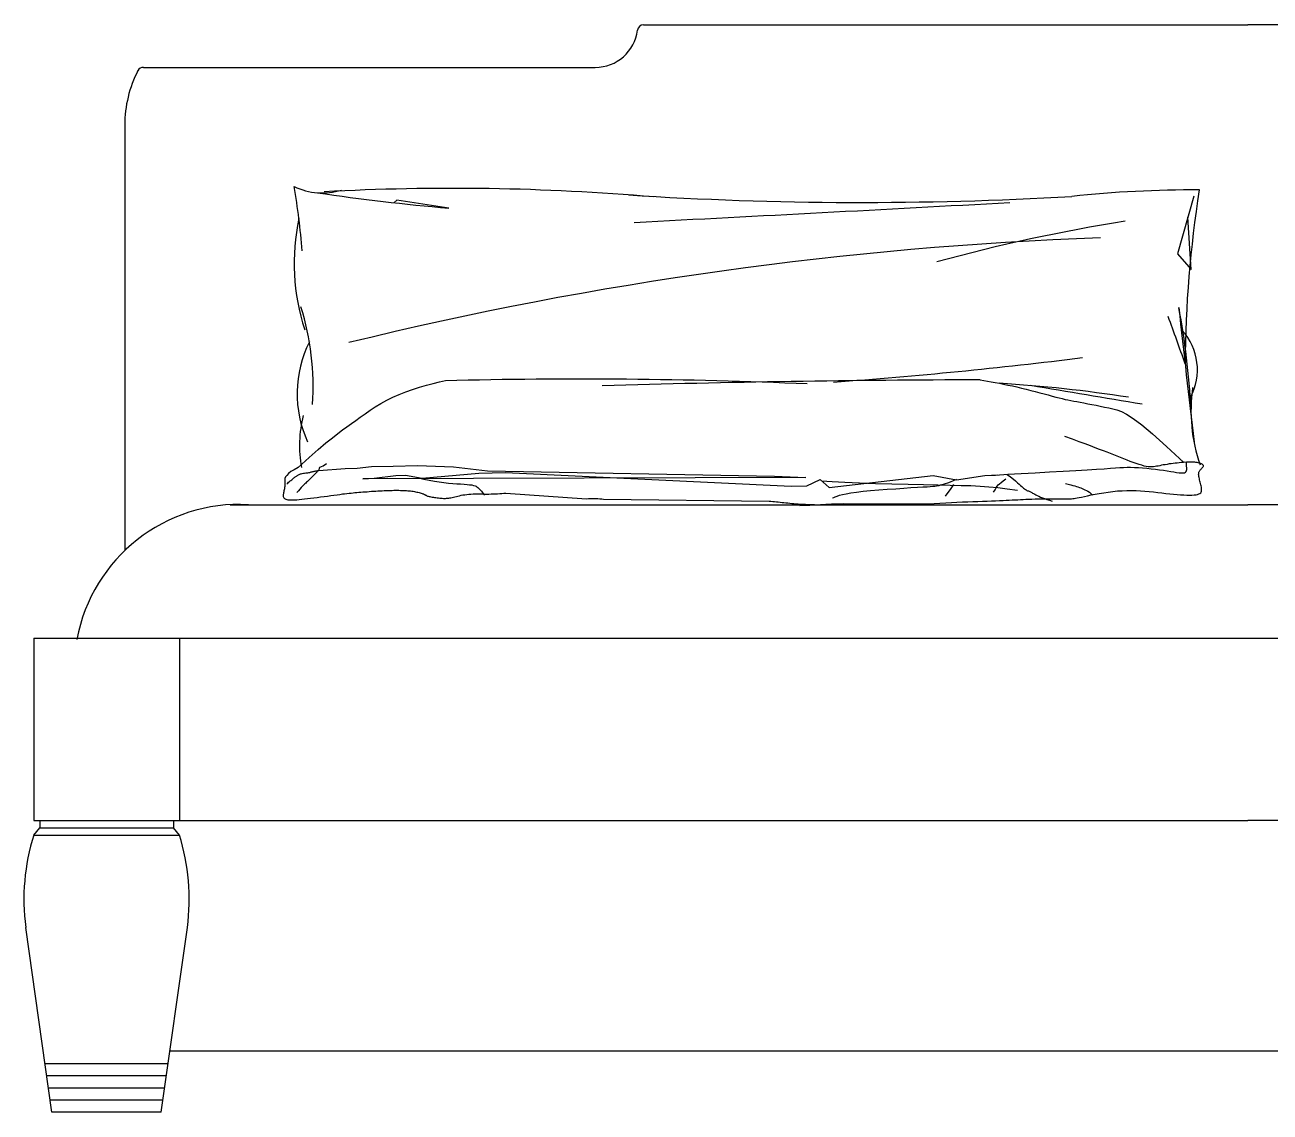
# Model space of a CAD drawing. Header units: millimetres. Extents: x 6388 to 59789, y -18725 to 8137.
# Drawn here: x 38414 to 39439, y -1777 to -882 of the extents above; entities that cross this region are included whole.
import ezdxf

# ---------------------------------------------------------------- set-up
doc = ezdxf.new("R2010")
doc.units = ezdxf.units.MM

# ---------------------------------------------------------------- blocks, each defined once
blk = doc.blocks.new('A$C1CCA4D2C')
for p, q in [((1125, 895), (1622.8, 895)), ((2120.6, 895), (1622.8, 895)), ((713.1, 860), (1085.3, 860)), ((697.8, 812.5), (697.8, 462.3)), ((921.9, 750.7), (919.3, 748.5)), ((964.7, 744), (921.9, 750.7)), ((1578.2, 754.1), (1564.7, 706.4)), ((1576, 693.7), (1573.3, 736.7)), ((1564.7, 706.4), (1576, 693.7)), ((929.3, 593), (934.9, 594.9)), ((934.9, 594.9), (940.5, 596.7)), ((940.5, 596.7), (946.2, 598.3)), ((946.2, 598.3), (951.7, 599.7)), ((951.7, 599.7), (957, 601)), ((957, 601), (962, 602.1)), ((1402.4, 602.7), (1405.3, 602.3)), ((1405.3, 602.3), (1408.3, 601.8)), ((1408.3, 601.8), (1411.4, 601.2)), ((1411.4, 601.2), (1414.7, 600.6)), ((1414.7, 600.6), (1418.1, 600)), ((1418.1, 600), (1421.6, 599.3)), ((1421.6, 599.3), (1425.2, 598.5)), ((1425.2, 598.5), (1428.9, 597.7)), ((1428.9, 597.7), (1432.6, 596.9)), ((1432.6, 596.9), (1436.4, 596)), ((1436.4, 596), (1440.2, 595.1)), ((1440.2, 595.1), (1444, 594.1)), ((908.7, 583.3), (913.5, 586)), ((913.5, 586), (918.5, 588.5)), ((918.5, 588.5), (923.8, 590.8)), ((923.8, 590.8), (929.3, 593)), ((1444, 594.1), (1447.7, 593.1)), ((1447.7, 593.1), (1451.4, 592.1)), ((1451.4, 592.1), (1454.9, 591.2)), ((1454.9, 591.2), (1458.3, 590.3)), ((1458.3, 590.3), (1461.5, 589.4)), ((1461.5, 589.4), (1464.5, 588.6)), ((1464.5, 588.6), (1467.3, 587.9)), ((1467.3, 587.9), (1469.8, 587.3)), ((1469.8, 587.3), (1472.3, 586.7)), ((1472.3, 586.7), (1474.6, 586.2)), ((1474.6, 586.2), (1477, 585.7)), ((1477, 585.7), (1479.4, 585.3)), ((1479.4, 585.3), (1482, 584.8)), ((1482, 584.8), (1484.7, 584.3)), ((891.7, 572), (895.7, 574.9)), ((895.7, 574.9), (899.8, 577.7)), ((899.8, 577.7), (904.1, 580.5)), ((904.1, 580.5), (908.7, 583.3)), ((1484.7, 584.3), (1487.7, 583.7)), ((1487.7, 583.7), (1490.9, 583.1)), ((1490.9, 583.1), (1494.2, 582.5)), ((1494.2, 582.5), (1497.7, 581.8)), ((1497.7, 581.8), (1501.2, 581.1)), ((1501.2, 581.1), (1504.7, 580.4)), ((1504.7, 580.4), (1508.2, 579.6)), ((1508.2, 579.6), (1511.6, 578.9)), ((1511.6, 578.9), (1514.9, 578)), ((1514.9, 578), (1518.6, 576.7)), ((1518.6, 576.7), (1522.9, 574.5)), ((1522.9, 574.5), (1528.3, 571)), ((877.2, 561.5), (880.8, 564.1)), ((880.8, 564.1), (884.4, 566.7)), ((884.4, 566.7), (888, 569.3)), ((888, 569.3), (891.7, 572)), ((1528.3, 571), (1535.3, 565.7)), ((1535.3, 565.7), (1544.3, 558.2)), ((863.5, 550.8), (868.8, 555.1)), ((868.8, 555.1), (873.3, 558.6)), ((873.3, 558.6), (877.2, 561.5)), ((1478.3, 553.9), (1472.1, 556.2)), ((1483.9, 551.8), (1478.3, 553.9)), ((1544.3, 558.2), (1555.8, 548)), ((849.6, 538.8), (857.2, 545.5)), ((857.2, 545.5), (863.5, 550.8)), ((1488.8, 550), (1483.9, 551.8)), ((1493.2, 548.3), (1488.8, 550)), ((1497.1, 546.9), (1493.2, 548.3)), ((1500.6, 545.5), (1497.1, 546.9)), ((1503.8, 544.3), (1500.6, 545.5)), ((1506.8, 543.2), (1503.8, 544.3)), ((1555.8, 548), (1570, 534.8)), ((840.6, 530.7), (849.6, 538.8)), ((861.2, 531.9), (863.9, 533.9)), ((1509.6, 542.1), (1506.8, 543.2)), ((1512.4, 541), (1509.6, 542.1)), ((1515.1, 539.9), (1512.4, 541)), ((1517.9, 538.8), (1515.1, 539.9)), ((1520.6, 537.7), (1517.9, 538.8)), ((1523.3, 536.6), (1520.6, 537.7)), ((1525.9, 535.6), (1523.3, 536.6)), ((1528.4, 534.7), (1525.9, 535.6)), ((1530.8, 533.8), (1528.4, 534.7)), ((1533.1, 533), (1530.8, 533.8)), ((1557.9, 533.5), (1556.3, 533.2)), ((1559.6, 533.7), (1557.9, 533.5)), ((1561.3, 533.9), (1559.6, 533.7)), ((1562.9, 534.1), (1561.3, 533.9)), ((1564.6, 534.3), (1562.9, 534.1)), ((1566.2, 534.5), (1564.6, 534.3)), ((1567.8, 534.6), (1566.2, 534.5)), ((1569.3, 534.8), (1567.8, 534.6)), ((1570.7, 534.9), (1569.3, 534.8)), ((1572.1, 535), (1570, 534.8)), ((1573.4, 535), (1572.1, 535)), ((1572.2, 533.2), (1572.1, 535)), ((1574.6, 535), (1573.4, 535)), ((1575.8, 535), (1574.6, 535)), ((1576.9, 535), (1575.8, 535)), ((1578, 535), (1576.9, 535)), ((1579, 534.9), (1578, 535)), ((1580, 534.8), (1579, 534.9)), ((1580.9, 534.7), (1580, 534.8)), ((1581.8, 534.5), (1580.9, 534.7)), ((1582.6, 534.3), (1581.8, 534.5)), ((1583.3, 534.1), (1582.6, 534.3)), ((1584, 533.8), (1583.3, 534.1)), ((1584.6, 533.6), (1584, 533.8)), ((1585.1, 533.3), (1584.6, 533.6)), ((1585.5, 533), (1585.1, 533.3)), ((831.2, 524.1), (830.3, 522.8)), ((832.6, 525.6), (831.2, 524.1)), ((834.5, 527.2), (832.6, 525.6)), ((837.2, 528.8), (834.5, 527.2)), ((840.6, 530.7), (837.2, 528.8)), ((838.1, 522.8), (838.6, 523.2)), ((838.6, 523.2), (839.1, 523.5)), ((839.1, 523.5), (839.5, 523.8)), ((839.5, 523.8), (840, 524.1)), ((840, 524.1), (840.4, 524.4)), ((840.4, 524.4), (840.8, 524.6)), ((840.8, 524.6), (841.3, 524.9)), ((841.3, 524.9), (841.9, 525.1)), ((841.9, 525.1), (842.5, 525.3)), ((842.5, 525.3), (843.2, 525.5)), ((843.2, 525.5), (844, 525.6)), ((844, 525.6), (844.9, 525.8)), ((844.9, 525.8), (845.9, 525.9)), ((845.9, 525.9), (846.8, 526.1)), ((846.8, 526.1), (847.7, 526.2)), ((847.7, 526.2), (848.6, 526.3)), ((848.6, 526.3), (849.4, 526.5)), ((849.4, 526.5), (850.1, 526.6)), ((850.1, 526.6), (850.8, 526.8)), ((850.8, 526.8), (851.4, 526.9)), ((851.4, 526.9), (852, 527.1)), ((852, 527.1), (852.6, 527.2)), ((853.5, 524.2), (852.2, 522.9)), ((852.6, 527.2), (853.2, 527.4)), ((853.2, 527.4), (853.8, 527.5)), ((855, 525.7), (853.5, 524.2)), ((853.8, 527.5), (854.5, 527.7)), ((854.5, 527.7), (855.2, 527.8)), ((856.6, 527.4), (855, 525.7)), ((855.2, 527.8), (855.9, 527.9)), ((855.9, 527.9), (856.7, 528)), ((856.7, 528), (857.5, 528.1)), ((857.5, 528.1), (858.4, 531)), ((857.5, 528.1), (879.3, 529.7)), ((858.4, 531), (861.2, 531.9)), ((879.3, 529.7), (889.2, 530)), ((889.2, 530), (901.1, 531.3)), ((901.1, 531.3), (918.9, 531.7)), ((903.1, 521.7), (921.1, 524.1)), ((918.9, 531.7), (938.8, 532.3)), ((921.1, 524.1), (929.1, 524.3)), ((929.1, 524.3), (942.6, 521.9)), ((938.8, 532.3), (968.6, 531.1)), ((942.6, 521.9), (989.3, 525.9)), ((968.6, 531.1), (996.5, 527.8)), ((989.3, 525.9), (1000.4, 526.2)), ((996.5, 527.8), (1232.9, 523.6)), ((1000.4, 526.2), (1011.4, 526.5)), ((1011.4, 526.5), (1246.5, 515.2)), ((1232.9, 523.6), (1258.8, 522.3)), ((1277.9, 514), (1363.6, 523.9)), ((1363.6, 523.9), (1382.8, 520.4)), ((1382.8, 520.4), (1406, 523.9)), ((1406, 523.9), (1416.7, 524.5)), ((1406, 523.9), (1414.9, 524.4)), ((1414.9, 524.4), (1425, 525)), ((1424.4, 524.9), (1427.2, 522.9)), ((1425, 525), (1436.1, 525.6)), ((1436.1, 525.6), (1447.7, 526.2)), ((1447.7, 526.2), (1459.3, 526.9)), ((1459.3, 526.9), (1470.6, 527.5)), ((1470.6, 527.5), (1481, 528.1)), ((1481, 528.1), (1490.3, 528.6)), ((1490.3, 528.6), (1498, 529.2)), ((1498, 529.2), (1504.4, 529.6)), ((1504.4, 529.6), (1509.5, 530)), ((1509.5, 530), (1513.8, 530.3)), ((1513.8, 530.3), (1517.3, 530.5)), ((1517.3, 530.5), (1520.4, 530.7)), ((1520.4, 530.7), (1523.3, 530.8)), ((1523.3, 530.8), (1526.2, 530.8)), ((1526.2, 530.8), (1529.3, 530.7)), ((1529.3, 530.7), (1532.6, 530.5)), ((1532.6, 530.5), (1536, 530.3)), ((1535.3, 532.4), (1533.1, 533)), ((1537.3, 531.8), (1535.3, 532.4)), ((1536, 530.3), (1539.5, 530)), ((1539.1, 531.5), (1537.3, 531.8)), ((1540.7, 531.2), (1539.1, 531.5)), ((1539.5, 530), (1543.1, 529.6)), ((1542.2, 531.1), (1540.7, 531.2)), ((1543.7, 531.1), (1542.2, 531.1)), ((1543.1, 529.6), (1546.6, 529.2)), ((1545, 531.2), (1543.7, 531.1)), ((1546.3, 531.4), (1545, 531.2)), ((1547.6, 531.6), (1546.3, 531.4)), ((1546.6, 529.2), (1550, 528.8)), ((1548.9, 531.8), (1547.6, 531.6)), ((1550.2, 532.1), (1548.9, 531.8)), ((1550, 528.8), (1553.2, 528.3)), ((1551.6, 532.4), (1550.2, 532.1)), ((1553.1, 532.7), (1551.6, 532.4)), ((1554.6, 532.9), (1553.1, 532.7)), ((1553.2, 528.3), (1556.3, 527.9)), ((1556.3, 533.2), (1554.6, 532.9)), ((1556.3, 527.9), (1559.2, 527.4)), ((1559.2, 527.4), (1561.8, 526.9)), ((1561.8, 526.9), (1564.1, 526.6)), ((1564.1, 526.6), (1566.2, 526.3)), ((1566.2, 526.3), (1568, 526.1)), ((1568, 526.1), (1569.5, 526.1)), ((1569.5, 526.1), (1570.7, 526.3)), ((1570.7, 526.3), (1571.5, 526.7)), ((1571.5, 526.7), (1572, 527.3)), ((1572, 527.3), (1572.3, 528.1)), ((1572.3, 531.6), (1572.2, 533.2)), ((1572.4, 530.2), (1572.3, 531.6)), ((1572.3, 528.1), (1572.4, 529)), ((1572.4, 529), (1572.4, 530.2)), ((1582.2, 524.9), (1582.3, 525.5)), ((1582.3, 524.1), (1582.2, 524.9)), ((1582.3, 525.5), (1582.4, 526.2)), ((1582.4, 523.3), (1582.3, 524.1)), ((1582.4, 526.2), (1582.5, 526.7)), ((1582.6, 522.4), (1582.4, 523.3)), ((1582.5, 526.7), (1582.7, 527.2)), ((1582.7, 527.2), (1582.9, 527.7)), ((1582.9, 527.7), (1583.2, 528.1)), ((1583.2, 528.1), (1583.5, 528.5)), ((1583.5, 528.5), (1583.8, 528.9)), ((1583.8, 528.9), (1584.1, 529.3)), ((1584.1, 529.3), (1584.5, 529.6)), ((1584.5, 529.6), (1584.8, 530)), ((1584.8, 530), (1585.1, 530.3)), ((1585.1, 530.3), (1585.4, 530.6)), ((1585.4, 530.6), (1585.7, 531)), ((1585.8, 532.8), (1585.5, 533)), ((1585.7, 531), (1585.9, 531.3)), ((1586, 532.5), (1585.8, 532.8)), ((1585.9, 531.3), (1586.1, 531.6)), ((1586.1, 532.2), (1586, 532.5)), ((1586.1, 531.9), (1586.1, 532.2)), ((1586.1, 531.6), (1586.1, 531.9)), ((829.3, 513.1), (829.1, 512.2)), ((829.4, 514), (829.3, 513.1)), ((829.6, 515), (829.4, 514)), ((829.7, 521.5), (829.5, 520.3)), ((829.5, 520.3), (829.5, 519.1)), ((829.5, 519.1), (829.5, 518)), ((829.5, 518), (829.6, 517)), ((829.6, 517), (829.6, 516)), ((829.6, 516), (829.6, 515)), ((830.3, 522.8), (829.7, 521.5)), ((831.4, 517.2), (832.1, 517.8)), ((832.1, 517.8), (832.7, 518.4)), ((832.7, 518.4), (833.4, 519)), ((833.4, 519), (834, 519.5)), ((834, 519.5), (834.7, 520)), ((834.7, 520), (835.3, 520.5)), ((835.3, 520.5), (835.9, 521)), ((835.9, 521), (836.5, 521.5)), ((836.5, 521.5), (837, 522)), ((837, 522), (837.6, 522.4)), ((837.6, 522.4), (838.1, 522.8)), ((842.1, 512.9), (840.8, 511.4)), ((843.2, 514.1), (842.1, 512.9)), ((844.2, 515.3), (843.2, 514.1)), ((845.2, 516.3), (844.2, 515.3)), ((846, 517.1), (845.2, 516.3)), ((846.8, 517.8), (846, 517.1)), ((847.5, 518.4), (846.8, 517.8)), ((848.2, 519), (847.5, 518.4)), ((849, 519.8), (848.2, 519)), ((849.9, 520.6), (849, 519.8)), ((851, 521.7), (849.9, 520.6)), ((852.2, 522.9), (851, 521.7)), ((1258.8, 522.3), (893.8, 521.2)), ((893.8, 521.2), (903.1, 521.7)), ((939.7, 522.2), (944.2, 521.1)), ((944.2, 521.1), (948.6, 520.2)), ((948.6, 520.2), (952.8, 519.4)), ((952.8, 519.4), (956.8, 518.8)), ((956.8, 518.8), (960.6, 518.2)), ((960.6, 518.2), (964.3, 517.8)), ((964.3, 517.8), (967.9, 517.5)), ((967.9, 517.5), (971.3, 517.2)), ((971.3, 517.2), (974.4, 517.1)), ((974.4, 517.1), (977.2, 516.9)), ((977.2, 516.9), (979.7, 516.7)), ((979.7, 516.7), (981.8, 516.4)), ((981.8, 516.4), (983.6, 516.2)), ((983.6, 516.2), (985.1, 515.9)), ((985.1, 515.9), (986.3, 515.6)), ((986.3, 515.6), (987.1, 515.3)), ((987.1, 515.3), (987.8, 514.8)), ((987.8, 514.8), (988.6, 514.2)), ((988.6, 514.2), (989.5, 513.3)), ((989.5, 513.3), (990.5, 512.3)), ((1246.5, 515.2), (1259.6, 515.5)), ((1259.6, 515.5), (1270.5, 520.8)), ((1270.5, 520.8), (1277.9, 514)), ((1280.3, 518.7), (1271.7, 519.4)), ((1290.9, 518.2), (1280.3, 518.7)), ((1302.9, 517.7), (1290.9, 518.2)), ((1316, 517.2), (1302.9, 517.7)), ((1329.5, 516.9), (1316, 517.2)), ((1325.8, 512.7), (1332.7, 513.1)), ((1342.9, 516.5), (1329.5, 516.9)), ((1332.7, 513.1), (1339.3, 513.6)), ((1339.3, 513.6), (1345.3, 514)), ((1355.7, 516.3), (1342.9, 516.5)), ((1345.3, 514), (1350.7, 514.3)), ((1350.7, 514.3), (1355, 514.6)), ((1355, 514.6), (1358.5, 514.8)), ((1367.5, 516), (1355.7, 516.3)), ((1358.5, 514.8), (1361.2, 515)), ((1361.2, 515), (1363.3, 515.2)), ((1363.3, 515.2), (1364.9, 515.3)), ((1364.9, 515.3), (1366.2, 515.5)), ((1366.2, 515.5), (1367.3, 515.7)), ((1367.3, 515.7), (1368.4, 515.9)), ((1377.7, 515.9), (1367.5, 516)), ((1368.4, 515.9), (1369.5, 516.2)), ((1369.5, 516.2), (1370.7, 516.5)), ((1370.7, 516.5), (1372.2, 516.9)), ((1372.2, 516.9), (1373.8, 517.4)), ((1373.7, 506.9), (1378.3, 513.4)), ((1373.8, 517.4), (1375.7, 518.1)), ((1375.7, 518.1), (1377.8, 518.9)), ((1386.7, 515.6), (1377.7, 515.9)), ((1377.8, 518.9), (1380.3, 519.9)), ((1378.3, 513.4), (1380.6, 516.6)), ((1380.3, 519.9), (1383.2, 521)), ((1394.7, 515.4), (1386.7, 515.6)), ((1402.2, 515), (1394.7, 515.4)), ((1409.4, 514.5), (1402.2, 515)), ((1416.7, 513.8), (1409.4, 514.5)), ((1414.5, 512.3), (1415.4, 513.9)), ((1415.4, 513.9), (1416.2, 515.1)), ((1416.2, 515.1), (1417.1, 516.2)), ((1424.5, 512.8), (1416.7, 513.8)), ((1417.1, 516.2), (1418.2, 517.2)), ((1418.2, 517.2), (1419.5, 518.3)), ((1419.5, 518.3), (1421.2, 519.7)), ((1421.2, 519.7), (1423.3, 521.3)), ((1433, 511.6), (1424.5, 512.8)), ((1427.2, 522.9), (1429.6, 521.1)), ((1429.6, 521.1), (1431.5, 519.5)), ((1431.5, 519.5), (1433.1, 518.1)), ((1433.1, 518.1), (1434.5, 516.9)), ((1434.5, 516.9), (1435.6, 515.8)), ((1435.6, 515.8), (1436.5, 515)), ((1436.5, 515), (1437.3, 514.2)), ((1437.3, 514.2), (1438.1, 513.6)), ((1438.1, 513.6), (1438.8, 513)), ((1438.8, 513), (1439.5, 512.6)), ((1472.5, 517.5), (1474.8, 516.9)), ((1474.8, 516.9), (1476.9, 516.3)), ((1476.9, 516.3), (1478.6, 515.9)), ((1478.6, 515.9), (1480.2, 515.4)), ((1480.2, 515.4), (1481.6, 515)), ((1481.6, 515), (1482.8, 514.6)), ((1482.8, 514.6), (1484, 514.2)), ((1484, 514.2), (1485.1, 513.8)), ((1485.1, 513.8), (1486.3, 513.3)), ((1486.3, 513.3), (1487.4, 512.9)), ((1487.4, 512.9), (1488.6, 512.3)), ((1582.8, 521.4), (1582.6, 522.4)), ((1583, 520.5), (1582.8, 521.4)), ((1583.3, 519.4), (1583, 520.5)), ((1583.6, 518.4), (1583.3, 519.4)), ((1583.8, 517.4), (1583.6, 518.4)), ((1584.1, 516.4), (1583.8, 517.4)), ((1584.3, 515.4), (1584.1, 516.4)), ((1584.5, 514.4), (1584.3, 515.4)), ((1584.7, 513.5), (1584.5, 514.4)), ((1584.7, 512.6), (1584.7, 513.5)), ((828.3, 508.3), (828.2, 507.7)), ((828.2, 507.7), (828.2, 507.2)), ((828.2, 507.2), (828.3, 506.6)), ((828.4, 509), (828.3, 508.3)), ((828.3, 506.6), (828.5, 506.2)), ((828.5, 509.7), (828.4, 509)), ((828.7, 510.5), (828.5, 509.7)), ((828.5, 506.2), (828.7, 505.7)), ((828.9, 511.3), (828.7, 510.5)), ((828.7, 505.7), (829, 505.4)), ((829.1, 512.2), (828.9, 511.3)), ((829, 505.4), (829.4, 505)), ((829.4, 505), (829.9, 504.7)), ((829.9, 504.7), (830.5, 504.5)), ((830.5, 504.5), (831.2, 504.3)), ((831.2, 504.3), (832, 504.1)), ((832, 504.1), (832.9, 504)), ((832.9, 504), (834, 503.9)), ((834, 503.9), (835.2, 503.9)), ((835.2, 503.9), (836.5, 503.9)), ((836.5, 503.9), (838, 504)), ((838, 504), (839.6, 504.1)), ((840.8, 511.4), (839.5, 509.9)), ((839.6, 504.1), (841.5, 504.2)), ((841.5, 504.2), (843.5, 504.4)), ((843.5, 504.4), (845.7, 504.7)), ((845.7, 504.7), (848.2, 505)), ((848.2, 505), (850.7, 505.3)), ((850.7, 505.3), (853.5, 505.6)), ((853.5, 505.6), (856.3, 506)), ((856.3, 506), (859.1, 506.4)), ((859.1, 506.4), (862, 506.8)), ((862, 506.8), (864.8, 507.1)), ((864.8, 507.1), (867.5, 507.5)), ((867.5, 507.5), (870.1, 507.9)), ((870.1, 507.9), (872.6, 508.2)), ((872.6, 508.2), (874.9, 508.5)), ((874.9, 508.5), (877, 508.8)), ((877, 508.8), (878.9, 509)), ((878.9, 509), (880.8, 509.2)), ((880.8, 509.2), (882.5, 509.4)), ((882.5, 509.4), (884.2, 509.6)), ((884.2, 509.6), (885.8, 509.7)), ((885.8, 509.7), (887.4, 509.9)), ((887.4, 509.9), (889, 510)), ((889, 510), (890.6, 510.2)), ((890.6, 510.2), (892.2, 510.3)), ((892.2, 510.3), (893.9, 510.5)), ((893.9, 510.5), (895.7, 510.6)), ((895.7, 510.6), (897.4, 510.7)), ((897.4, 510.7), (899.2, 510.9)), ((899.2, 510.9), (901, 511)), ((901, 511), (902.8, 511.1)), ((902.8, 511.1), (904.6, 511.2)), ((904.6, 511.2), (906.3, 511.4)), ((906.3, 511.4), (908.1, 511.5)), ((908.1, 511.5), (909.8, 511.5)), ((909.8, 511.5), (911.5, 511.6)), ((911.5, 511.6), (913.1, 511.7)), ((913.1, 511.7), (914.8, 511.8)), ((914.8, 511.8), (916.3, 511.8)), ((916.3, 511.8), (917.9, 511.8)), ((917.9, 511.8), (919.4, 511.9)), ((919.4, 511.9), (920.8, 511.9)), ((920.8, 511.9), (922.2, 511.9)), ((922.2, 511.9), (923.6, 511.9)), ((923.6, 511.9), (924.9, 511.8)), ((924.9, 511.8), (926.2, 511.8)), ((926.2, 511.8), (927.4, 511.8)), ((927.4, 511.8), (928.6, 511.7)), ((928.6, 511.7), (929.8, 511.6)), ((929.8, 511.6), (930.9, 511.5)), ((930.9, 511.5), (932, 511.4)), ((932, 511.4), (933.1, 511.3)), ((933.1, 511.3), (934.2, 511.2)), ((934.2, 511.2), (935.2, 511)), ((935.2, 511), (936.3, 510.8)), ((936.3, 510.8), (937.3, 510.6)), ((937.3, 510.6), (938.3, 510.4)), ((938.3, 510.4), (939.2, 510.2)), ((939.2, 510.2), (940.2, 510)), ((940.2, 510), (941, 509.7)), ((941, 509.7), (941.9, 509.5)), ((941.9, 509.5), (942.6, 509.2)), ((942.6, 509.2), (943.3, 509)), ((943.3, 509), (943.9, 508.8)), ((943.9, 508.8), (944.4, 508.5)), ((944.4, 508.5), (944.8, 508.3)), ((944.8, 508.3), (945.2, 508.1)), ((945.2, 508.1), (945.6, 507.9)), ((945.6, 507.9), (945.9, 507.7)), ((945.9, 507.7), (946.3, 507.5)), ((946.3, 507.5), (946.7, 507.3)), ((946.7, 507.3), (947.2, 507.1)), ((947.2, 507.1), (947.8, 506.9)), ((947.8, 506.9), (948.4, 506.7)), ((948.4, 506.7), (949.1, 506.6)), ((949.1, 506.6), (950, 506.4)), ((950, 506.4), (950.9, 506.2)), ((950.9, 506.2), (952, 506.1)), ((952, 506.1), (953, 505.9)), ((953, 505.9), (954.1, 505.8)), ((954.1, 505.8), (955.2, 505.6)), ((955.2, 505.6), (956.3, 505.5)), ((956.3, 505.5), (957.3, 505.4)), ((957.3, 505.4), (958.4, 505.4)), ((958.4, 505.4), (959.3, 505.3)), ((959.3, 505.3), (960.2, 505.2)), ((960.2, 505.2), (961.1, 505.2)), ((961.1, 505.2), (962, 505.2)), ((962, 505.2), (962.8, 505.3)), ((962.8, 505.3), (963.7, 505.3)), ((963.7, 505.3), (964.6, 505.4)), ((964.6, 505.4), (965.5, 505.6)), ((965.5, 505.6), (966.4, 505.7)), ((966.4, 505.7), (967.4, 505.9)), ((967.4, 505.9), (968.5, 506.2)), ((968.5, 506.2), (969.6, 506.4)), ((969.6, 506.4), (970.9, 506.7)), ((970.9, 506.7), (972.1, 507.1)), ((972.1, 507.1), (973.5, 507.4)), ((973.5, 507.4), (974.9, 507.7)), ((974.9, 507.7), (976.3, 508)), ((976.3, 508), (977.9, 508.2)), ((977.9, 508.2), (979.4, 508.4)), ((979.4, 508.4), (981.1, 508.6)), ((981.1, 508.6), (982.8, 508.7)), ((982.8, 508.7), (984.6, 508.8)), ((984.6, 508.8), (986.4, 508.8)), ((986.4, 508.8), (988.2, 508.8)), ((988.2, 508.8), (990.1, 508.8)), ((990.1, 508.8), (992, 508.8)), ((990.5, 512.3), (991.6, 511)), ((991.6, 511), (992.8, 509.5)), ((992, 508.8), (993.8, 508.7)), ((992.8, 509.5), (994.1, 507.9)), ((993.8, 508.7), (995.7, 508.7)), ((995.7, 508.7), (997.6, 508.7)), ((997.6, 508.7), (999.5, 508.8)), ((999.5, 508.8), (1001.3, 508.8)), ((1001.3, 508.8), (1003.1, 508.9)), ((1003.1, 508.9), (1004.8, 509)), ((1004.8, 509), (1006.6, 509.2)), ((1006.6, 509.2), (1008.3, 509.3)), ((1008.3, 509.3), (1009.9, 509.5)), ((1009.9, 509.5), (1011.6, 509.6)), ((1011.6, 509.6), (1078.1, 504.9)), ((1078.1, 504.9), (1079.7, 505)), ((1079.7, 505), (1081.3, 505.1)), ((1081.3, 505.1), (1082.9, 505.1)), ((1082.9, 505.1), (1084.4, 505.1)), ((1084.4, 505.1), (1086, 505)), ((1086, 505), (1087.5, 505)), ((1087.5, 505), (1089, 504.9)), ((1089, 504.9), (1090.6, 504.7)), ((1090.6, 504.7), (1092.1, 504.6)), ((1092.1, 504.6), (1228.5, 503)), ((1228.5, 503), (1230, 502.8)), ((1230, 502.8), (1231.5, 502.7)), ((1231.5, 502.7), (1233, 502.5)), ((1233, 502.5), (1234.5, 502.4)), ((1280.8, 505.7), (1281.7, 506)), ((1281.7, 506), (1282.9, 506.5)), ((1282.9, 506.5), (1284.4, 507.1)), ((1284.4, 507.1), (1286.3, 507.7)), ((1286.3, 507.7), (1288.8, 508.3)), ((1288.8, 508.3), (1291.8, 509)), ((1291.8, 509), (1295.7, 509.7)), ((1295.7, 509.7), (1300.3, 510.3)), ((1300.3, 510.3), (1305.9, 511)), ((1305.9, 511), (1312.1, 511.6)), ((1312.1, 511.6), (1318.8, 512.1)), ((1318.8, 512.1), (1325.8, 512.7)), ((1392.1, 502.4), (1396.3, 502.5)), ((1396.3, 502.5), (1400.4, 502.7)), ((1400.4, 502.7), (1404.3, 502.8)), ((1404.3, 502.8), (1408.1, 503)), ((1408.1, 503), (1411.6, 503.1)), ((1411.6, 503.1), (1415, 503.2)), ((1413.3, 510.3), (1414.5, 512.3)), ((1415, 503.2), (1418.1, 503.3)), ((1418.1, 503.3), (1421.1, 503.5)), ((1421.1, 503.5), (1423.8, 503.6)), ((1423.8, 503.6), (1426.3, 503.7)), ((1426.3, 503.7), (1428.7, 503.9)), ((1428.7, 503.9), (1431, 504)), ((1431, 504), (1433.2, 504.1)), ((1433.2, 504.1), (1435.4, 504.2)), ((1435.4, 504.2), (1437.6, 504.3)), ((1437.6, 504.3), (1439.9, 504.4)), ((1439.5, 512.6), (1440.2, 512.2)), ((1439.9, 504.4), (1442.3, 504.5)), ((1440.2, 512.2), (1440.8, 511.8)), ((1440.8, 511.8), (1441.4, 511.5)), ((1441.4, 511.5), (1442, 511.3)), ((1442, 511.3), (1442.6, 511)), ((1442.3, 504.5), (1444.9, 504.6)), ((1442.6, 511), (1443.1, 510.8)), ((1443.1, 510.8), (1443.7, 510.5)), ((1443.7, 510.5), (1444.2, 510.2)), ((1444.2, 510.2), (1444.9, 509.9)), ((1444.9, 509.9), (1445.5, 509.5)), ((1444.9, 504.6), (1447.6, 504.7)), ((1445.5, 509.5), (1446.3, 509.1)), ((1446.3, 509.1), (1447.2, 508.7)), ((1447.2, 508.7), (1448.2, 508.2)), ((1447.6, 504.7), (1450.4, 504.7)), ((1448.2, 508.2), (1449.3, 507.6)), ((1449.3, 507.6), (1450.5, 507)), ((1450.4, 504.7), (1453.3, 504.7)), ((1450.5, 507), (1451.9, 506.3)), ((1451.9, 506.3), (1453.5, 505.7)), ((1453.3, 504.7), (1456.3, 504.8)), ((1453.5, 505.7), (1455.2, 505)), ((1455.2, 505), (1457.2, 504.3)), ((1456.3, 504.8), (1459.3, 504.8)), ((1457.2, 504.3), (1459.3, 503.6)), ((1459.3, 504.8), (1462.1, 504.8)), ((1459.3, 503.6), (1461.6, 502.9)), ((1462.1, 504.8), (1464.9, 504.8)), ((1464.9, 504.8), (1467.4, 504.8)), ((1467.4, 504.8), (1469.8, 504.8)), ((1469.8, 504.8), (1471.8, 504.8)), ((1471.8, 504.8), (1473.5, 504.8)), ((1473.5, 504.8), (1475, 504.8)), ((1475, 504.8), (1476.3, 504.9)), ((1476.3, 504.9), (1477.4, 504.9)), ((1477.4, 504.9), (1478.5, 505)), ((1478.5, 505), (1479.6, 505.2)), ((1479.6, 505.2), (1480.9, 505.3)), ((1480.9, 505.3), (1482.3, 505.6)), ((1482.3, 505.6), (1483.9, 505.9)), ((1483.9, 505.9), (1485.8, 506.3)), ((1485.8, 506.3), (1488.1, 506.8)), ((1488.1, 506.8), (1490.8, 507.4)), ((1488.6, 512.3), (1489.8, 511.7)), ((1489.8, 511.7), (1491, 511)), ((1490.8, 507.4), (1493.7, 508)), ((1491, 511), (1492.2, 510.2)), ((1492.2, 510.2), (1493.5, 509.2)), ((1493.5, 509.2), (1494.7, 508)), ((1493.7, 508), (1496.9, 508.6)), ((1496.9, 508.6), (1500.4, 509.2)), ((1500.4, 509.2), (1504, 509.8)), ((1504, 509.8), (1507.7, 510.4)), ((1507.7, 510.4), (1511.5, 510.9)), ((1511.5, 510.9), (1515.4, 511.3)), ((1515.4, 511.3), (1519.3, 511.5)), ((1519.3, 511.5), (1523.1, 511.7)), ((1523.1, 511.7), (1526.9, 511.7)), ((1526.9, 511.7), (1530.7, 511.6)), ((1530.7, 511.6), (1534.4, 511.4)), ((1534.4, 511.4), (1538, 511.1)), ((1538, 511.1), (1541.6, 510.8)), ((1541.6, 510.8), (1545.1, 510.5)), ((1545.1, 510.5), (1548.6, 510.1)), ((1548.6, 510.1), (1551.9, 509.7)), ((1551.9, 509.7), (1555.2, 509.3)), ((1555.2, 509.3), (1558.4, 509)), ((1558.4, 509), (1561.5, 508.7)), ((1561.5, 508.7), (1564.4, 508.4)), ((1564.4, 508.4), (1567.2, 508.2)), ((1567.2, 508.2), (1569.9, 508)), ((1569.9, 508), (1572.4, 507.9)), ((1572.4, 507.9), (1574.6, 507.9)), ((1574.6, 507.9), (1576.7, 507.9)), ((1576.7, 507.9), (1578.5, 508)), ((1578.5, 508), (1580.1, 508.2)), ((1580.1, 508.2), (1581.4, 508.5)), ((1581.4, 508.5), (1582.4, 508.8)), ((1582.4, 508.8), (1583.2, 509.3)), ((1583.2, 509.3), (1583.9, 509.8)), ((1583.9, 509.8), (1584.3, 510.4)), ((1584.3, 510.4), (1584.6, 511.1)), ((1584.6, 511.1), (1584.7, 511.8)), ((1584.7, 511.8), (1584.7, 512.6)), ((784.6, 500), (1622.8, 500)), ((1234.5, 502.4), (1236, 502.2)), ((1236, 502.2), (1237.5, 502.1)), ((1237.5, 502.1), (1239.1, 501.9)), ((1239.1, 501.9), (1240.6, 501.7)), ((1240.6, 501.7), (1242.2, 501.6)), ((1242.2, 501.6), (1243.8, 501.4)), ((1243.8, 501.4), (1245.4, 501.3)), ((1245.4, 501.3), (1247.1, 501.1)), ((1247.1, 501.1), (1248.8, 501)), ((1248.8, 501), (1250.6, 500.8)), ((1250.6, 500.8), (1252.4, 500.7)), ((1252.4, 500.7), (1254.3, 500.5)), ((1253.7, 499.4), (1257.7, 499.5)), ((1254.3, 500.5), (1256.4, 500.4)), ((1256.4, 500.4), (1258.5, 500.3)), ((1257.7, 499.5), (1261.9, 499.7)), ((1258.5, 500.3), (1260.8, 500.2)), ((1260.8, 500.2), (1263.2, 500.1)), ((1261.9, 499.7), (1266.2, 499.9)), ((1263.2, 500.1), (1265.8, 500.1)), ((1265.8, 500.1), (1268.6, 500)), ((1266.2, 499.9), (1270.7, 500.1)), ((1268.6, 500), (1271.6, 500)), ((1270.7, 500.1), (1275.2, 500.3)), ((1271.6, 500), (1274.8, 500)), ((1274.8, 500), (1278.1, 500.1)), ((1275.2, 500.3), (1279.9, 500.6)), ((1278.1, 500.1), (1281.7, 500.1)), ((1279.9, 500.6), (1284.7, 500.8)), ((1281.7, 500.1), (1285.3, 500.2)), ((1284.7, 500.8), (1289.5, 501.1)), ((1285.3, 500.2), (1289.2, 500.3)), ((1289.5, 501.1), (1359.5, 500.7)), ((1359.5, 500.7), (1364.3, 501)), ((1364.3, 501), (1369.1, 501.2)), ((1369.1, 501.2), (1373.9, 501.5)), ((1373.9, 501.5), (1378.6, 501.7)), ((1378.6, 501.7), (1383.2, 502)), ((1383.2, 502), (1387.7, 502.2)), ((1387.7, 502.2), (1392.1, 502.4)), ((2461, 500), (1622.8, 500)), ((622.8, 390), (2622.8, 390)), ((622.8, 390), (622.8, 240)), ((742.8, 390), (742.8, 240)), ((622.8, 240), (742.8, 240)), ((627.8, 240), (627.8, 234)), ((737.8, 240), (737.8, 234)), ((742.8, 240), (1622.8, 240)), ((2502.8, 240), (1622.8, 240)), ((622.8, 228), (627.8, 234)), ((622.8, 228), (742.8, 228)), ((627.8, 234), (737.8, 234)), ((742.8, 228), (737.8, 234)), ((637.8, 0), (616.2, 151.9)), ((727.8, 0), (749.4, 151.9)), ((2510.7, 50), (734.9, 50)), ((632.1, 40), (733.5, 40)), ((633.5, 30), (732.1, 30)), ((634.9, 20), (730.6, 20)), ((636.4, 10), (729.2, 10)), ((727.8, 0), (637.8, 0))]:
    blk.add_line(p, q)
for centre, radius, start, end in [((1125, 890), 5, 90, 172.8192), ((1085.3, 895), 35, 270, 352.8192), ((795.8, 812.5), 98, 152.768, 180), ((713.1, 855), 5, 90, 152.768), ((860.7, 810.6), 54, 244.3197, 286.8383), ((271, 664.4), 574.6, 4.4551, 9.7654), ((967.3, -1195.4), 1955.8, 85.1228, 93.0875), ((1578.9, -212.1), 971.2, 89.7667, 95.9812), ((2502.7, 612.2), 931.6, 170.9275, 179.7662), ((1114.7, 2495.5), 1757.8, 261.5537, 265.1034), ((1304.9, 3731.3), 2982.5, 266.3037, 273.3204), ((-3013.6, 81621.9), 80994.9, 272.923555, 273.142718), ((1012.5, 698.6), 175.2, 167.8356, 198.1509), ((1751.5, -706.3), 1457.9, 99.0667, 105.3101), ((1612.6, -2340.2), 3061.9, 92.0836, 103.7956), ((631.4, 596.8), 221.6, 356.2964, 17.3581), ((896.7, 538.9), 680.5, 3.373, 10.4562), ((15217, 2158.8), 13732.9, 186.25569, 186.72106), ((-15489.7, -5492.1), 18121.3, 19.69816, 19.8291), ((1533, 611), 48.2, 332.1787, 42.2708), ((934.5, 591.4), 94.8, 153.2405, 204.7091), ((1005.9, 4455.1), 3864, 274.0902, 277.1467), ((1072, -3774.5), 4377.9, 87.5396, 91.4392), ((1432.2, -11169.7), 11772.5, 90.14496, 91.66063), ((1344.7, -578.5), 1180.7, 81.2398, 86.4381), ((-14582.8, -95830.2), 97751, 80.509004, 80.563554), ((1711.8, 577.4), 135.9, 171.8803, 199.2153), ((942.6, 548.6), 100.9, 165.7549, 190.2458), ((792.1, 364.1), 136.1, 86.8349, 169.4231), ((791.9, 175), 177.2, 162.5816, 187.4741), ((573.7, 175), 177.2, 352.5259, 17.4184)]:
    blk.add_arc(centre, radius, start, end)

msp = doc.modelspace()

# ---------------------------------------------------------------- block references
msp.add_blockref('A$C1CCA4D2C', (37798.4, -1776.9))

doc.saveas('drawing.dxf')
